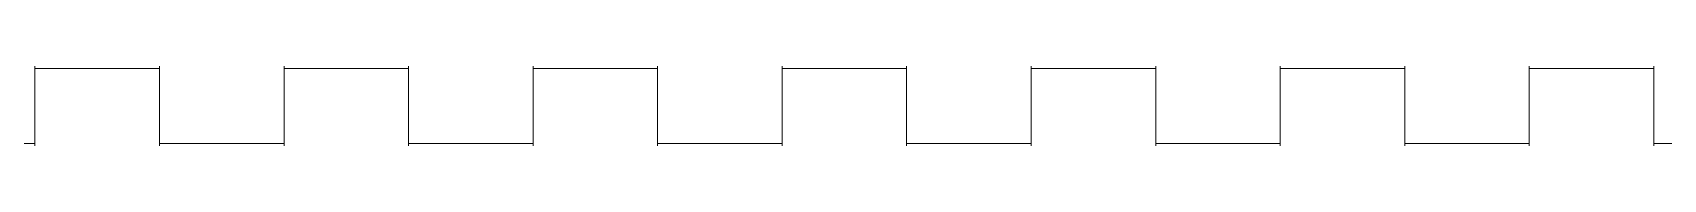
# Model space of a CAD drawing. Header units: centimetres. Extents: x -16.7 to 10.7, y -10.4 to 12.1.
# Drawn here: x -2.76 to 3.79, y 11.79 to 12.11 of the extents above; entities that cross this region are included whole.
import ezdxf

# ---------------------------------------------------------------- set-up
doc = ezdxf.new("R2010")
doc.units = ezdxf.units.CM
doc.header["$MEASUREMENT"] = 0
doc.layers.add('Layer 1', color=7, linetype='Continuous')

msp = doc.modelspace()

# ---------------------------------------------------------------- linework, layer by layer
at = {"layer": 'Layer 1', "color": 250, "lineweight": 20}
for points in [[(-2.75, 12.11), (-2.75, 12.11), (-2.75, 11.79), (-2.75, 11.79)], [(-2.75, 12.1), (-2.75, 12.1), (-2.25, 12.1), (-2.25, 12.1)], [(-2.25, 12.11), (-2.25, 12.11), (-2.25, 11.79), (-2.25, 11.79)], [(-1.75, 12.11), (-1.75, 12.11), (-1.75, 11.79), (-1.75, 11.79)], [(-1.75, 12.1), (-1.75, 12.1), (-1.25, 12.1), (-1.25, 12.1)], [(-1.25, 12.11), (-1.25, 12.11), (-1.25, 11.79), (-1.25, 11.79)], [(-0.75, 12.11), (-0.75, 12.11), (-0.75, 11.79), (-0.75, 11.79)], [(-0.75, 12.1), (-0.75, 12.1), (-0.25, 12.1), (-0.25, 12.1)], [(-0.25, 12.11), (-0.25, 12.11), (-0.25, 11.79), (-0.25, 11.79)], [(0.25, 12.11), (0.25, 12.11), (0.25, 11.79), (0.25, 11.79)], [(0.25, 12.1), (0.25, 12.1), (0.75, 12.1), (0.75, 12.1)], [(0.75, 12.11), (0.75, 12.11), (0.75, 11.79), (0.75, 11.79)], [(1.25, 12.11), (1.25, 12.11), (1.25, 11.79), (1.25, 11.79)], [(1.25, 12.1), (1.25, 12.1), (1.75, 12.1), (1.75, 12.1)], [(1.75, 12.11), (1.75, 12.11), (1.75, 11.79), (1.75, 11.79)], [(2.25, 12.11), (2.25, 12.11), (2.25, 11.79), (2.25, 11.79)], [(2.25, 12.1), (2.25, 12.1), (2.75, 12.1), (2.75, 12.1)], [(2.75, 12.11), (2.75, 12.11), (2.75, 11.79), (2.75, 11.79)], [(3.25, 12.11), (3.25, 12.11), (3.25, 11.79), (3.25, 11.79)], [(3.25, 12.1), (3.25, 12.1), (3.75, 12.1), (3.75, 12.1)], [(3.75, 12.11), (3.75, 12.11), (3.75, 11.79), (3.75, 11.79)], [(-3.25, 11.8), (-3.25, 11.8), (-2.75, 11.8), (-2.75, 11.8)], [(-2.25, 11.8), (-2.25, 11.8), (-1.75, 11.8), (-1.75, 11.8)], [(-1.25, 11.8), (-1.25, 11.8), (-0.75, 11.8), (-0.75, 11.8)], [(-0.25, 11.8), (-0.25, 11.8), (0.25, 11.8), (0.25, 11.8)], [(0.75, 11.8), (0.75, 11.8), (1.25, 11.8), (1.25, 11.8)], [(1.75, 11.8), (1.75, 11.8), (2.25, 11.8), (2.25, 11.8)], [(2.75, 11.8), (2.75, 11.8), (3.25, 11.8), (3.25, 11.8)], [(3.75, 11.8), (3.75, 11.8), (4.25, 11.8), (4.25, 11.8)]]:
    msp.add_open_spline(points, degree=3, dxfattribs=at)

doc.saveas('drawing.dxf')
